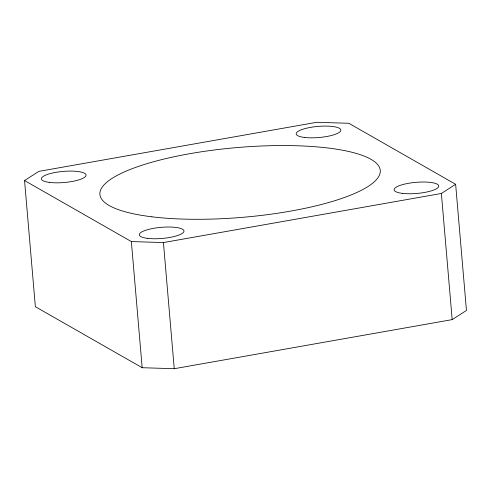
<?xml version="1.0" encoding="UTF-8"?>
<svg xmlns="http://www.w3.org/2000/svg" width="491" height="491" viewBox="0 0 491 491"><rect width="100%" height="100%" fill="white"/><g stroke="black" fill="none" stroke-linecap="round" stroke-linejoin="round"><path stroke-width="0.74" d="M24.55 180.553L38.814 171.377L316.756 122.29L348.825 123.284L455.636 184.297L466.45 310.447L452.186 319.623L174.244 368.71L142.175 367.716L35.364 306.703L24.55 180.553L131.361 241.566L163.429 242.56L441.372 193.472L455.636 184.297M441.372 193.472L452.186 319.623M163.429 242.56L174.244 368.71M131.361 241.566L142.175 367.716M402.393 193.368A22.408 5.573 -4.9 0 0 438.5 186.985A22.408 5.573 -4.9 0 0 408.432 183.315A22.408 5.573 -4.9 0 0 402.393 193.368M304.481 137.437A22.408 5.573 -4.9 0 0 340.588 131.06A22.408 5.573 -4.9 0 0 310.521 127.384A22.408 5.573 -4.9 0 0 304.481 137.437M49.695 182.437A22.408 5.573 -4.9 0 0 85.802 176.06A22.408 5.573 -4.9 0 0 55.735 172.384A22.408 5.573 -4.9 0 0 49.695 182.437M147.607 238.368A22.408 5.573 -4.9 0 0 183.714 231.985A22.408 5.573 -4.9 0 0 153.646 228.315A22.408 5.573 -4.9 0 0 147.607 238.368M151.903 216.807A140.678 34.984 -4.9 0 0 378.573 176.772A140.678 34.984 -4.9 0 0 189.802 153.695A140.678 34.984 -4.9 0 0 151.903 216.807"/></g></svg>
